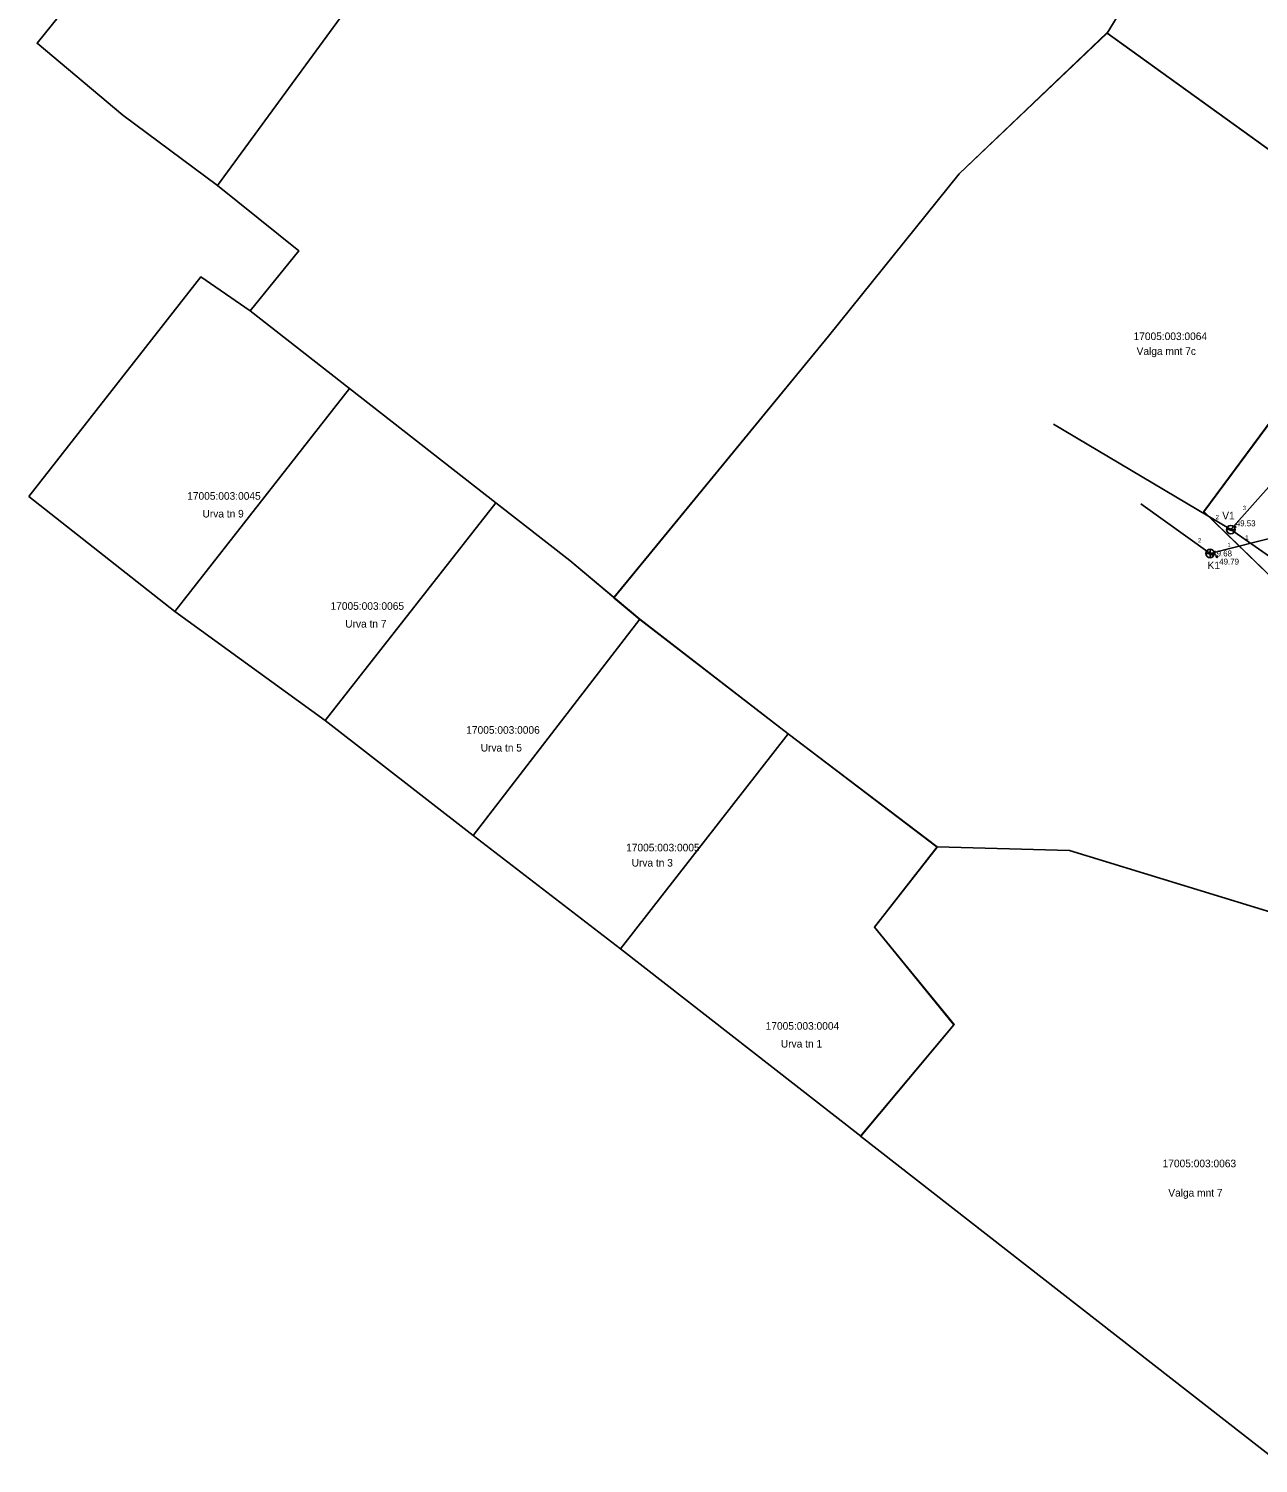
# Model space of a CAD drawing. Extents: x 641028 to 641429, y 6455650 to 6456007.
# Drawn here: x 641029.3 to 641174.9, y 6455716.4 to 6455886.2 of the extents above; entities that cross this region are included whole.
import ezdxf

# ---------------------------------------------------------------- set-up
doc = ezdxf.new("R2010")
doc.units = 0
for name, color, linetype in [('KAEVU_NR', 7, 'Continuous'), ('KKAEV', 7, 'Continuous'), ('KORGUS', 7, 'Continuous'), ('KTRASS', 7, 'Continuous'), ('PIIR', 7, 'Continuous'), ('TORU_NR', 7, 'Continuous'), ('VKAEV', 7, 'Continuous'), ('VTRASS', 7, 'Continuous')]:
    doc.layers.add(name, color=color, linetype=linetype)

msp = doc.modelspace()

# ---------------------------------------------------------------- linework, layer by layer
at = {"layer": 'KKAEV'}
for p, q in [((641169.21, 6455823.57), (641169.21, 6455824.57)), ((641168.71, 6455824.07), (641169.71, 6455824.07))]:
    msp.add_line(p, q, dxfattribs=at)
msp.add_circle((641169.21, 6455824.07), 0.5, dxfattribs=at)
at = {"layer": 'KORGUS'}
for centre in [(641171.67, 6455826.89), (641172.15, 6455827.23), (641172.15, 6455827.23), (641169.21, 6455824.07), (641169.54, 6455823.93), (641169.54, 6455823.93), (641170.04, 6455823.69), (641170.04, 6455823.69)]:
    msp.add_circle(centre, 0.1, dxfattribs=at)
at = {"layer": 'KTRASS'}
msp.add_lwpolyline([(641199.9, 6455854.92), (641177.65, 6455826.21), (641169.21, 6455824.07), (641161.01, 6455829.94)], dxfattribs=at)
at = {"layer": 'PIIR'}
for points in [[(641222.58, 6455998.61), (641084.84, 6455991.92), (641074.95, 6455979.64), (641102.26, 6455951.82), (641160.91, 6455891.99), (641157.02, 6455885.66), (641191.87, 6455860.58), (641224.93, 6455905.88), (641201.58, 6455908.74), (641213.41, 6455936.25), (641220.5, 6455953.19), (641228.11, 6455971.68), (641235.34, 6455991.29), (641237.36, 6455995.24)], [(641098.62, 6455818.85), (641124.05, 6455849.81), (641139.49, 6455869), (641157.02, 6455885.66), (641160.91, 6455891.99), (641102.26, 6455951.82), (641087.11, 6455930.82), (641075.14, 6455914.24), (641060.97, 6455894.57), (641067, 6455888.54), (641051.68, 6455867.61), (641061.31, 6455859.9), (641055.55, 6455852.8), (641067.32, 6455843.61), (641084.65, 6455830.08), (641093.41, 6455823.22)], [(641040.49, 6455875.93), (641051.68, 6455867.61), (641067, 6455888.54), (641060.97, 6455894.57), (641053.35, 6455902.7), (641047.4, 6455905.63), (641030.33, 6455884.46)], [(641216.67, 6455752.61), (641234.69, 6455771.62), (641191.37, 6455806.79), (641168.46, 6455829.03), (641191.84, 6455860.59), (641157, 6455885.69), (641139.51, 6455868.99), (641124.03, 6455849.78), (641098.61, 6455818.83), (641101.72, 6455816.27), (641119.28, 6455802.72), (641136.9, 6455789.33), (641152.58, 6455788.91), (641192, 6455776.86)], [(641184.3, 6455828.79), (641203.18, 6455849.61), (641191.87, 6455860.58), (641168.47, 6455829), (641191.36, 6455806.82), (641199.12, 6455815.36)], [(641029.34, 6455830.8), (641046.64, 6455817.21), (641067.32, 6455843.61), (641055.55, 6455852.8), (641049.71, 6455856.81)], [(641067.32, 6455843.61), (641046.64, 6455817.22), (641064.46, 6455804.29), (641084.65, 6455830.08)], [(641101.69, 6455816.28), (641093.41, 6455823.22), (641084.65, 6455830.08), (641064.46, 6455804.29), (641081.98, 6455790.7)], [(641099.43, 6455777.27), (641119.25, 6455802.74), (641101.69, 6455816.28), (641081.98, 6455790.7)], [(641129.48, 6455779.84), (641136.89, 6455789.31), (641119.25, 6455802.74), (641099.43, 6455777.27), (641127.85, 6455755.11), (641138.9, 6455768.3)], [(641216.67, 6455752.61), (641192, 6455776.86), (641152.58, 6455788.91), (641136.9, 6455789.33), (641129.48, 6455779.82), (641138.89, 6455768.28), (641127.83, 6455755.09), (641177.47, 6455716.39), (641182.28, 6455716.38)]]:
    msp.add_lwpolyline(points, close=True, dxfattribs=at)
at = {"layer": 'VKAEV'}
msp.add_line((641171.17, 6455826.89), (641172.17, 6455826.89), dxfattribs=at)
msp.add_circle((641171.67, 6455826.89), 0.5, dxfattribs=at)
at = {"layer": 'VTRASS'}
for q in [(641150.66, 6455839.38), (641198.39, 6455808.32)]:
    msp.add_line((641171.67, 6455826.89), q, dxfattribs=at)
msp.add_lwpolyline([(641171.67, 6455826.89), (641199.57, 6455858.25), (641213.5, 6455873.13), (641218.79, 6455868.2), (641221.42, 6455865.9)], dxfattribs=at)

# ---------------------------------------------------------------- texts
at = {"layer": 'KAEVU_NR'}
for s, p in [('V1', (641170.66, 6455828.1)), ('K1', (641168.92, 6455822.22))]:
    msp.add_text(s, height=0.9, dxfattribs=at).set_placement(p)
at = {"layer": 'KORGUS'}
for s, p in [(' 49.53', (641172, 6455827.29)), (' 49.68', (641169.21, 6455823.72)), (' 49.79', (641170.04, 6455822.76))]:
    msp.add_text(s, height=0.7, dxfattribs=at).set_placement(p)
at = {"layer": 'PIIR'}
for s, p in [('17005:003:0064', (641160.16, 6455849.33)), ('Valga mnt 7c', (641160.52, 6455847.57)), ('17005:003:0045', (641048.11, 6455830.43)), ('Urva tn 9', (641049.92, 6455828.33)), ('17005:003:0065', (641065.08, 6455817.4)), ('Urva tn 7', (641066.82, 6455815.3)), ('17005:003:0006', (641081.15, 6455802.73)), ('Urva tn 5', (641082.86, 6455800.63)), ('17005:003:0005', (641100.08, 6455788.81)), ('Urva tn 3', (641100.73, 6455787.01)), ('17005:003:0004', (641116.6, 6455767.7)), ('Urva tn 1', (641118.4, 6455765.59)), ('17005:003:0063', (641163.6, 6455751.42)), ('Valga mnt 7', (641164.27, 6455747.95))]:
    msp.add_text(s, height=0.9, dxfattribs=at).set_placement(p)
at = {"layer": 'TORU_NR'}
for s, p in [('3', (641173.09, 6455829.21)), ('2', (641169.88, 6455828.13)), ('1', (641173.38, 6455825.71)), ('2', (641167.79, 6455825.38)), ('1', (641171.27, 6455824.83))]:
    msp.add_text(s, height=0.5, dxfattribs=at).set_placement(p)

doc.saveas('drawing.dxf')
